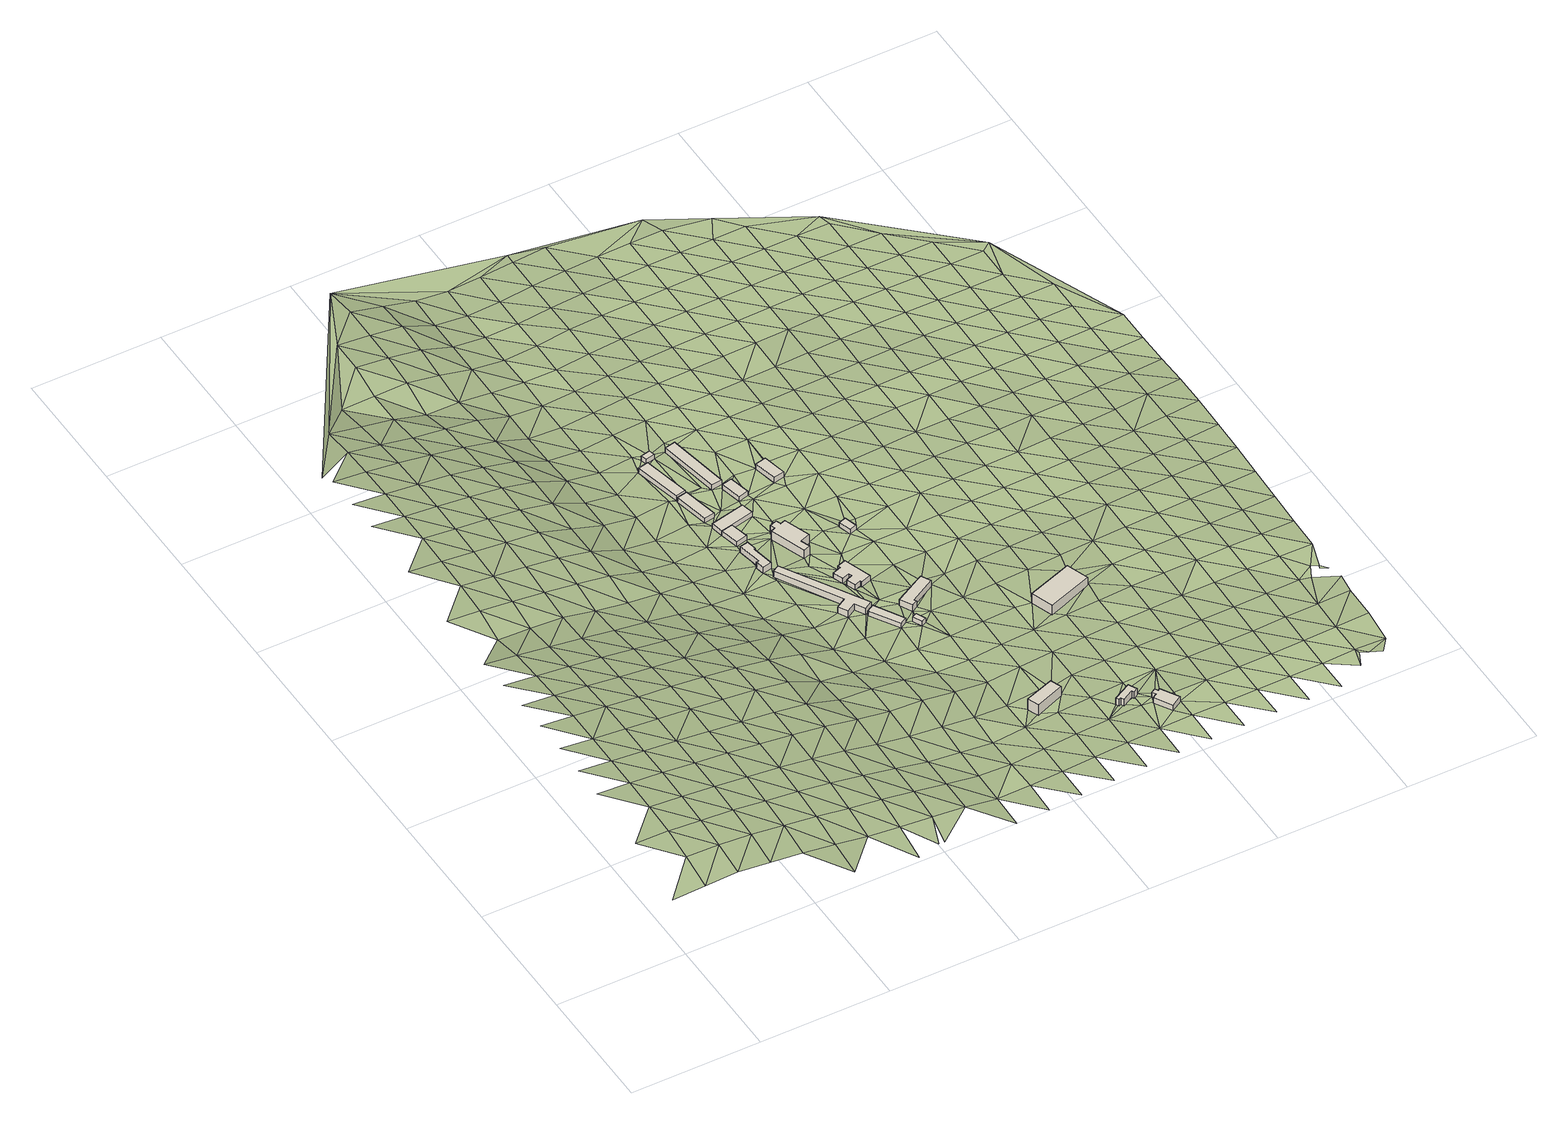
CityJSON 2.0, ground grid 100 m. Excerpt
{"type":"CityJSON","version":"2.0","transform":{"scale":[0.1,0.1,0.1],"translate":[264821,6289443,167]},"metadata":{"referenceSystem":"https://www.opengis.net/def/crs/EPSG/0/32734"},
"CityObjects":{
"building1":{"type":"Building","attributes":{"building":"yes","building:levels":"1","building_height":4.1,"roof_height":182.83,"ground_height":178.73,"plus_code":"4FRWFFVC+H7F"},"geometry":[{"type":"Solid","lod":"1","boundaries":[[[[0,1,2,3]],[[1,4,5,2]],[[4,6,7,5]],[[6,8,9,7]],[[8,10,11,9]],[[10,12,13,11]],[[12,14,15,13]],[[14,0,3,15]],[[3,2,5,7,9,11,13,15]],[[14,12,10,8,6,4,1,0]]]]}]},
"building2":{"type":"Building","attributes":{"building":"yes","building:levels":"1","building_height":4.1,"roof_height":183.53,"ground_height":179.43,"plus_code":"4FRWFFVC+M77"},"geometry":[{"type":"Solid","lod":"1","boundaries":[[[[16,17,18,19]],[[17,20,21,18]],[[20,22,23,21]],[[22,16,19,23]],[[19,18,21,23]],[[22,20,17,16]]]]}]},
"building3":{"type":"Building","attributes":{"building":"yes","building:levels":"1","building_height":4.1,"roof_height":183.9,"ground_height":179.8,"plus_code":"4FRWFFVC+Q6W"},"geometry":[{"type":"Solid","lod":"1","boundaries":[[[[24,25,26,27]],[[25,28,29,26]],[[28,30,31,29]],[[30,24,27,31]],[[27,26,29,31]],[[30,28,25,24]]]]}]},
"building4":{"type":"Building","attributes":{"address":"Mamre Moravian Mission House Mamre 7347 Cape Town","building":"yes","building:levels":"1","building_height":4.1,"roof_height":181.41,"ground_height":177.31,"plus_code":"4FRWFFVC+C96"},"geometry":[{"type":"Solid","lod":"1","boundaries":[[[[32,33,34,35]],[[33,36,37,34]],[[36,38,39,37]],[[38,40,41,39]],[[40,42,43,41]],[[42,44,45,43]],[[44,46,47,45]],[[46,32,35,47]],[[35,34,37,39,41,43,45,47]],[[46,44,42,40,38,36,33,32]]]]}]},
"building5":{"type":"Building","attributes":{"building":"yes","building:levels":"1","building_height":4.1,"roof_height":184.51,"ground_height":180.41,"plus_code":"4FRWFFVC+W66"},"geometry":[{"type":"Solid","lod":"1","boundaries":[[[[48,49,50,51]],[[49,52,53,50]],[[52,54,55,53]],[[54,48,51,55]],[[51,50,53,55]],[[54,52,49,48]]]]}]},
"building6":{"type":"Building","attributes":{"building":"yes","building:levels":"1","building_height":4.1,"roof_height":183.53,"ground_height":179.43,"plus_code":"4FRWFFVC+P79"},"geometry":[{"type":"Solid","lod":"1","boundaries":[[[[16,22,23,19]],[[22,56,57,23]],[[56,58,59,57]],[[58,60,61,59]],[[60,16,19,61]],[[19,23,57,59,61]],[[60,58,56,22,16]]]]}]},
"building7":{"type":"Building","attributes":{"address":"Mamre 7347 Cape Town","building":"yes","building:levels":"1","building_height":4.1,"roof_height":179.26,"ground_height":175.16,"plus_code":"4FRWFFVC+6FM"},"geometry":[{"type":"Solid","lod":"1","boundaries":[[[[62,63,64,65]],[[63,66,67,64]],[[66,68,69,67]],[[68,62,65,69]],[[65,64,67,69]],[[68,66,63,62]]]]}]},
"building8":{"type":"Building","attributes":{"building":"yes","building:levels":"1","building_height":4.1,"roof_height":184.81,"ground_height":180.71,"plus_code":"4FRWFFWC+263"},"geometry":[{"type":"Solid","lod":"1","boundaries":[[[[70,71,72,73]],[[71,74,75,72]],[[74,76,77,75]],[[76,70,73,77]],[[73,72,75,77]],[[76,74,71,70]]]]}]},
"building9":{"type":"Building","attributes":{"address":"Moravian Church South Africa Kerk Street Mamre 7347 Cape Town","building":"church","building:levels":"2","amenity":"place_of_worship","building_height":6.9,"roof_height":185.94,"ground_height":179.04,"plus_code":"4FRWFFVC+H9Q"},"geometry":[{"type":"Solid","lod":"1","boundaries":[[[[78,79,80,81]],[[79,82,83,80]],[[82,84,85,83]],[[84,86,87,85]],[[86,88,89,87]],[[88,90,91,89]],[[90,92,93,91]],[[92,94,95,93]],[[94,96,97,95]],[[96,78,81,97]],[[81,80,83,85,87,89,91,93,95,97]],[[96,94,92,90,88,86,84,82,79,78]]]]}]},
"building10":{"type":"Building","attributes":{"address":"De Kleine Post Kerk Street Mamre 7347 Cape Town","building":"house","building:levels":"1","residential":"clergy_house","building_height":4.1,"roof_height":181.92,"ground_height":177.82,"plus_code":"4FRWFFVC+CF7"},"geometry":[{"type":"Solid","lod":"1","boundaries":[[[[98,99,100,101]],[[99,102,103,100]],[[102,104,105,103]],[[104,106,107,105]],[[106,108,109,107]],[[108,110,111,109]],[[110,112,113,111]],[[112,114,115,113]],[[114,116,117,115]],[[116,118,119,117]],[[118,120,121,119]],[[120,98,101,121]],[[101,100,103,105,107,109,111,113,115,117,119,121]],[[120,118,116,114,112,110,108,106,104,102,99,98]]]]}]},
"building11":{"type":"Building","attributes":{"address":"Mamre 7347 Cape Town","building":"yes","building:levels":"1","building_height":4.1,"roof_height":179.22,"ground_height":175.12,"plus_code":"4FRWFFVC+5GQ"},"geometry":[{"type":"Solid","lod":"1","boundaries":[[[[122,123,124,125]],[[123,126,127,124]],[[126,128,129,127]],[[128,122,125,129]],[[125,124,127,129]],[[128,126,123,122]]]]}]},
"building12":{"type":"Building","attributes":{"building":"yes","building:levels":"1","building_height":4.1,"roof_height":185.33,"ground_height":181.23,"plus_code":"4FRWFFVC+W87"},"geometry":[{"type":"Solid","lod":"1","boundaries":[[[[130,131,132,133]],[[131,134,135,132]],[[134,136,137,135]],[[136,130,133,137]],[[133,132,135,137]],[[136,134,131,130]]]]}]},
"building13":{"type":"Building","attributes":{"address":"Water Mill","building":"yes","building:levels":"2","building_height":6.9,"roof_height":179.93,"ground_height":173.03,"plus_code":"4FRWFFRC+RM4"},"geometry":[{"type":"Solid","lod":"1","boundaries":[[[[138,139,140,141]],[[139,142,143,140]],[[142,144,145,143]],[[144,138,141,145]],[[141,140,143,145]],[[144,142,139,138]]]]}]},
"building14":{"type":"Building","attributes":{"building":"yes","building:levels":"1","building_height":4.1,"roof_height":184.32,"ground_height":180.22,"plus_code":"4FRWFFVC+Q9V"},"geometry":[{"type":"Solid","lod":"1","boundaries":[[[[146,147,148,149]],[[147,150,151,148]],[[150,152,153,151]],[[152,146,149,153]],[[149,148,151,153]],[[152,150,147,146]]]]}]},
"building15":{"type":"Building","attributes":{"address":"Ou Winkel Kerk Street Mamre 7347 Cape Town","building":"civic","building:levels":"1","building_height":4.1,"roof_height":180.55,"ground_height":176.45,"plus_code":"4FRWFFVC+7HH"},"geometry":[{"type":"Solid","lod":"1","boundaries":[[[[154,155,156,157]],[[155,158,159,156]],[[158,160,161,159]],[[160,162,163,161]],[[162,164,165,163]],[[164,154,157,165]],[[157,156,159,161,163,165]],[[164,162,160,158,155,154]]]]}]},
"building16":{"type":"Building","attributes":{"address":"Ou Bakkery Kerk Street 7347 Mamre, Cape Town","building":"yes","building:levels":"1","building_height":4.1,"roof_height":182.32,"ground_height":178.22,"plus_code":"4FRWFFVC+HH3"},"geometry":[{"type":"Solid","lod":"1","boundaries":[[[[166,167,168,169]],[[167,170,171,168]],[[170,172,173,171]],[[172,166,169,173]],[[169,168,171,173]],[[172,170,167,166]]]]}]},
"building17":{"type":"Building","attributes":{"address":"Old School","building":"yes","building:levels":"1","building_height":4.1,"roof_height":184.9,"ground_height":180.8,"plus_code":"4FRWFFVC+RF9"},"geometry":[{"type":"Solid","lod":"1","boundaries":[[[[174,175,176,177]],[[175,178,179,176]],[[178,180,181,179]],[[180,174,177,181]],[[177,176,179,181]],[[180,178,175,174]]]]}]},
"building18":{"type":"Building","attributes":{"address":"Mamre 7347 Cape Town","building":"house","building:levels":"1","building_height":4.1,"roof_height":179.88,"ground_height":175.78,"plus_code":"4FRWFFRC+PV5"},"geometry":[{"type":"Solid","lod":"1","boundaries":[[[[182,183,184,185]],[[183,186,187,184]],[[186,188,189,187]],[[188,190,191,189]],[[190,192,193,191]],[[192,194,195,193]],[[194,196,197,195]],[[196,182,185,197]],[[185,184,187,189,191,193,195,197]],[[196,194,192,190,188,186,183,182]]]]}]},
"building19":{"type":"Building","attributes":{"address":"Frans Street Mamre 7347 Cape Town","building":"house","building:levels":"1","building_height":4.1,"roof_height":179.44,"ground_height":175.34,"plus_code":"4FRWFFRC+JXP"},"geometry":[{"type":"Solid","lod":"1","boundaries":[[[[198,199,200,201]],[[199,202,203,200]],[[202,204,205,203]],[[204,206,207,205]],[[206,208,209,207]],[[208,210,211,209]],[[210,212,213,211]],[[212,198,201,213]],[[201,200,203,205,207,209,211,213]],[[212,210,208,206,204,202,199,198]]]]}]},
"building20":{"type":"Building","attributes":{"address":"Loben Saal Mamre 7347 Cape Town","building":"yes","building:levels":"2","amenity":"community_centre","building_height":6.9,"roof_height":184.41,"ground_height":177.51,"plus_code":"4FRWFFVC+3WX"},"geometry":[{"type":"Solid","lod":"1","boundaries":[[[[214,215,216,217]],[[215,218,219,216]],[[218,220,221,219]],[[220,214,217,221]],[[217,216,219,221]],[[220,218,215,214]]]]}]},
"terrain1":{"type":"TINRelief","geometry":[{"type":"CompositeSurface","lod":"1","boundaries":[[[222,223,224]],[[222,225,226]],[[226,225,227]],[[222,224,228]],[[225,222,228]],[[229,227,230]],[[228,224,231]],[[225,232,227]],[[233,234,230]],[[232,225,228]],[[230,227,235]],[[233,236,237]],[[235,227,232]],[[228,231,238]],[[230,239,233]],[[236,240,241]],[[232,228,238]],[[239,230,235]],[[238,231,242]],[[236,233,243]],[[240,244,245]],[[232,246,235]],[[239,243,233]],[[232,238,246]],[[244,247,248]],[[239,235,249]],[[250,240,236]],[[243,251,236]],[[246,249,235]],[[238,242,252]],[[244,240,250]],[[236,251,250]],[[247,253,254]],[[255,243,239]],[[246,238,252]],[[249,255,239]],[[252,242,256]],[[257,254,253]],[[247,244,258]],[[259,251,243]],[[244,250,258]],[[249,246,260]],[[255,259,243]],[[253,247,261]],[[252,260,246]],[[262,257,263]],[[251,264,250]],[[258,261,247]],[[255,249,265]],[[251,259,264]],[[262,263,266]],[[256,267,252]],[[249,260,265]],[[258,250,268]],[[257,253,269]],[[267,256,270]],[[261,271,253]],[[259,255,272]],[[264,268,250]],[[273,260,252]],[[269,263,257]],[[265,272,255]],[[266,274,275]],[[269,253,271]],[[276,261,258]],[[273,252,267]],[[268,276,258]],[[277,275,274]],[[265,260,278]],[[264,259,279]],[[263,280,266]],[[272,281,259]],[[282,271,261]],[[278,260,273]],[[263,269,280]],[[268,264,279]],[[267,270,283]],[[279,259,281]],[[276,282,261]],[[284,272,265]],[[274,266,285]],[[277,286,287]],[[273,267,283]],[[284,265,278]],[[266,280,285]],[[276,268,288]],[[269,271,289]],[[282,290,271]],[[291,281,272]],[[277,274,292]],[[293,286,294]],[[279,288,268]],[[273,295,278]],[[269,289,280]],[[291,272,284]],[[285,292,274]],[[289,271,290]],[[282,276,296]],[[283,295,273]],[[279,281,297]],[[298,286,277]],[[276,288,296]],[[299,294,300]],[[284,278,301]],[[280,302,285]],[[297,281,291]],[[292,298,277]],[[290,282,303]],[[295,301,278]],[[302,280,289]],[[300,304,299]],[[305,288,279]],[[294,286,306]],[[296,303,282]],[[307,308,304]],[[305,279,297]],[[298,306,286]],[[284,309,291]],[[310,295,283]],[[292,285,311]],[[301,312,284]],[[302,313,285]],[[300,294,314]],[[296,288,315]],[[289,290,316]],[[317,310,283]],[[303,318,290]],[[297,291,309]],[[298,292,311]],[[284,312,309]],[[306,314,294]],[[285,313,311]],[[315,288,305]],[[301,295,319]],[[289,316,302]],[[316,290,318]],[[320,303,296]],[[321,304,300]],[[295,310,319]],[[298,322,306]],[[320,296,315]],[[314,321,300]],[[312,301,323]],[[305,297,324]],[[313,302,325]],[[309,326,297]],[[311,322,298]],[[327,318,303]],[[328,307,304]],[[319,323,301]],[[325,302,316]],[[315,305,324]],[[314,306,329]],[[297,326,324]],[[327,303,320]],[[321,328,304]],[[313,330,311]],[[322,329,306]],[[312,331,309]],[[310,332,319]],[[316,318,333]],[[323,334,312]],[[330,313,325]],[[335,332,310]],[[315,336,320]],[[328,337,307]],[[333,318,327]],[[326,309,331]],[[314,338,321]],[[339,322,311]],[[312,334,331]],[[329,340,314]],[[336,315,324]],[[323,319,341]],[[342,325,316]],[[337,343,307]],[[339,311,330]],[[328,321,338]],[[319,332,341]],[[314,340,338]],[[342,316,333]],[[308,307,344]],[[326,345,324]],[[320,346,327]],[[329,322,347]],[[320,336,348]],[[334,323,349]],[[330,325,350]],[[345,326,331]],[[322,339,347]],[[333,327,346]],[[323,341,349]],[[320,348,346]],[[350,325,342]],[[336,324,351]],[[352,332,353]],[[329,354,340]],[[337,328,355]],[[338,356,328]],[[357,339,330]],[[351,324,345]],[[354,329,347]],[[358,307,343]],[[334,359,331]],[[332,352,341]],[[343,337,355]],[[334,349,360]],[[357,330,350]],[[328,356,355]],[[340,361,338]],[[336,362,348]],[[342,333,363]],[[346,364,333]],[[345,331,359]],[[347,339,365]],[[334,360,359]],[[340,354,361]],[[336,351,362]],[[349,341,366]],[[350,342,363]],[[365,339,357]],[[333,364,363]],[[348,367,346]],[[356,338,368]],[[341,352,366]],[[355,369,343]],[[370,354,347]],[[348,362,367]],[[368,338,361]],[[360,349,371]],[[351,345,372]],[[350,373,357]],[[359,374,345]],[[370,347,365]],[[369,375,343]],[[364,346,376]],[[356,377,355]],[[366,371,349]],[[373,350,363]],[[372,362,351]],[[361,354,378]],[[345,374,372]],[[376,346,367]],[[377,356,368]],[[343,375,358]],[[378,354,370]],[[344,307,358]],[[360,379,359]],[[366,352,380]],[[369,355,381]],[[357,382,365]],[[364,383,363]],[[371,384,360]],[[357,373,385]],[[386,368,361]],[[387,380,352]],[[381,355,377]],[[383,364,376]],[[374,359,379]],[[367,362,388]],[[370,365,382]],[[360,384,379]],[[386,361,378]],[[357,385,382]],[[362,372,389]],[[390,371,366]],[[373,363,391]],[[375,369,392]],[[376,367,388]],[[377,368,393]],[[380,390,366]],[[388,362,389]],[[363,383,391]],[[392,369,381]],[[374,394,372]],[[393,368,386]],[[395,384,371]],[[396,385,373]],[[378,370,397]],[[375,398,358]],[[394,374,379]],[[382,399,370]],[[376,400,383]],[[401,381,377]],[[390,395,371]],[[391,396,373]],[[398,375,392]],[[389,372,402]],[[386,378,397]],[[388,400,376]],[[370,399,397]],[[401,377,393]],[[394,402,372]],[[379,384,403]],[[385,404,382]],[[405,392,381]],[[391,383,406]],[[395,407,384]],[[396,408,385]],[[398,409,358]],[[390,380,410]],[[386,411,393]],[[389,412,388]],[[413,414,380]],[[405,381,401]],[[400,406,383]],[[394,379,403]],[[399,382,404]],[[384,407,403]],[[411,386,397]],[[385,408,404]],[[412,389,402]],[[409,415,358]],[[395,390,410]],[[416,396,391]],[[398,392,417]],[[380,414,410]],[[344,358,415]],[[400,388,418]],[[406,416,391]],[[417,392,405]],[[402,394,419]],[[401,393,420]],[[399,421,397]],[[388,412,418]],[[393,411,422]],[[395,423,407]],[[424,408,396]],[[425,409,398]],[[419,394,403]],[[421,399,404]],[[426,406,400]],[[405,401,420]],[[423,395,410]],[[416,424,396]],[[393,422,420]],[[425,398,417]],[[427,412,402]],[[411,397,428]],[[426,400,418]],[[429,415,409]],[[427,402,419]],[[428,397,421]],[[407,430,403]],[[414,431,410]],[[416,406,432]],[[408,433,404]],[[407,423,434]],[[424,435,408]],[[429,409,425]],[[411,436,422]],[[417,405,437]],[[431,414,438]],[[420,439,405]],[[426,440,406]],[[344,415,441]],[[418,412,40]],[[430,419,403]],[[421,404,433]],[[406,8,432]],[[8,406,440]],[[407,434,430]],[[411,428,436]],[[408,435,433]],[[442,412,427]],[[416,443,424]],[[423,410,444]],[[425,417,437]],[[405,439,437]],[[441,415,429]],[[418,38,426]],[[443,416,432]],[[40,412,442]],[[444,410,431]],[[435,424,445]],[[446,427,419]],[[421,447,428]],[[420,422,448]],[[436,449,422]],[[443,17,424]],[[40,38,418]],[[16,424,17]],[[440,450,8]],[[434,423,451]],[[424,16,445]],[[425,452,429]],[[446,419,430]],[[433,447,421]],[[432,453,443]],[[426,36,440]],[[450,10,8]],[[439,420,448]],[[28,435,445]],[[435,454,433]],[[451,423,444]],[[422,449,448]],[[437,452,425]],[[454,435,28]],[[38,36,426]],[[455,436,428]],[[450,456,10]],[[450,440,36]],[[17,443,457]],[[458,344,441]],[[442,427,66]],[[454,52,433]],[[459,10,460]],[[441,429,461]],[[52,447,433]],[[427,446,462]],[[428,447,455]],[[445,463,28]],[[44,40,442]],[[20,17,457]],[[430,434,464]],[[444,431,465]],[[439,466,437]],[[434,451,467]],[[452,461,429]],[[52,454,468]],[[449,436,469]],[[66,427,462]],[[470,44,442]],[[471,10,456]],[[472,465,431]],[[466,439,448]],[[40,44,42]],[[471,460,10]],[[463,445,473]],[[22,20,474]],[[468,475,52]],[[457,460,471]],[[446,430,464]],[[470,442,66]],[[434,467,464]],[[436,455,469]],[[457,471,20]],[[455,447,70]],[[476,451,444]],[[447,477,71]],[[463,473,468]],[[478,452,437]],[[447,71,70]],[[461,458,441]],[[474,20,479]],[[84,456,480]],[[448,449,481]],[[104,480,456]],[[44,470,482]],[[106,456,482]],[[473,445,483]],[[471,456,84]],[[484,22,474]],[[465,476,444]],[[466,478,437]],[[475,468,485]],[[451,139,467]],[[456,106,104]],[[477,475,74]],[[462,446,486]],[[487,344,458]],[[482,470,488]],[[76,455,70]],[[477,74,71]],[[20,471,479]],[[469,481,449]],[[489,468,473]],[[139,451,490]],[[455,76,469]],[[461,452,491]],[[485,74,475]],[[486,446,464]],[[484,474,479]],[[468,489,485]],[[123,66,462]],[[490,451,492]],[[466,448,493]],[[494,106,482]],[[482,488,495]],[[476,492,451]],[[452,478,491]],[[84,480,86]],[[479,471,496]],[[497,106,494]],[[104,498,480]],[[482,495,494]],[[481,493,448]],[[123,68,66]],[[499,106,497]],[[480,498,86]],[[473,500,489]],[[473,483,147]],[[467,139,501]],[[502,76,74]],[[74,485,502]],[[68,503,488]],[[458,461,504]],[[500,473,147]],[[494,495,505]],[[506,499,497]],[[507,462,486]],[[462,507,123]],[[498,104,508]],[[494,505,509]],[[488,503,495]],[[502,485,489]],[[510,484,479]],[[123,511,68]],[[467,512,464]],[[513,476,465]],[[514,478,466]],[[515,510,479]],[[469,76,516]],[[491,504,461]],[[517,86,518]],[[511,158,68]],[[76,502,519]],[[516,481,469]],[[520,505,495]],[[500,136,489]],[[521,522,515]],[[484,523,483]],[[524,513,465]],[[493,514,466]],[[503,68,158]],[[510,515,522]],[[158,511,128]],[[86,498,525]],[[523,147,483]],[[510,523,484]],[[486,464,512]],[[507,126,123]],[[467,501,512]],[[526,490,492]],[[519,516,76]],[[525,518,86]],[[527,492,476]],[[498,528,525]],[[491,478,529]],[[139,530,501]],[[136,500,531]],[[519,502,532]],[[504,487,458]],[[523,150,147]],[[126,533,128]],[[503,534,495]],[[128,533,158]],[[481,535,493]],[[126,507,533]],[[520,495,534]],[[513,527,476]],[[514,529,478]],[[522,518,536]],[[486,537,507]],[[533,160,158]],[[538,136,531]],[[510,522,539]],[[487,540,344]],[[516,535,481]],[[536,518,525]],[[531,150,538]],[[539,523,510]],[[541,504,491]],[[532,136,542]],[[512,537,486]],[[520,543,528]],[[501,530,512]],[[526,492,544]],[[514,493,545]],[[542,136,538]],[[527,544,492]],[[532,546,519]],[[529,541,491]],[[150,523,175]],[[539,522,536]],[[547,533,507]],[[516,519,546]],[[162,160,548]],[[549,525,528]],[[535,545,493]],[[550,534,503]],[[543,520,534]],[[160,533,548]],[[538,150,551]],[[552,487,504]],[[167,536,525]],[[507,537,547]],[[542,546,532]],[[553,530,526]],[[554,527,513]],[[555,529,514]],[[556,523,539]],[[541,552,504]],[[543,549,528]],[[175,551,150]],[[538,551,542]],[[512,530,557]],[[175,523,556]],[[516,558,535]],[[553,526,544]],[[536,559,539]],[[554,513,560]],[[545,555,514]],[[544,527,183]],[[167,525,549]],[[536,167,559]],[[543,534,550]],[[537,512,557]],[[558,516,546]],[[547,561,533]],[[533,561,548]],[[527,562,183]],[[563,562,527]],[[541,529,564]],[[557,530,553]],[[552,565,487]],[[172,539,559]],[[545,535,566]],[[567,527,554]],[[563,527,567]],[[555,564,529]],[[170,167,549]],[[568,547,537]],[[546,542,569]],[[175,556,178]],[[569,542,551]],[[562,563,570]],[[566,535,558]],[[550,548,571]],[[572,544,183]],[[572,553,544]],[[573,552,541]],[[574,543,550]],[[568,537,557]],[[539,172,575]],[[172,170,576]],[[571,548,561]],[[556,539,577]],[[549,543,574]],[[555,545,578]],[[564,573,541]],[[579,580,178]],[[569,551,580]],[[561,547,581]],[[558,546,582]],[[583,563,567]],[[565,540,487]],[[578,545,566]],[[584,563,583]],[[550,571,574]],[[569,580,579]],[[576,575,172]],[[567,554,585]],[[577,178,556]],[[586,557,553]],[[183,587,572]],[[588,565,552]],[[549,589,170]],[[581,547,568]],[[539,575,577]],[[569,582,546]],[[564,555,590]],[[586,553,572]],[[210,585,554]],[[573,588,552]],[[567,591,583]],[[592,579,178]],[[558,593,566]],[[576,170,594]],[[591,567,585]],[[595,596,554]],[[590,555,578]],[[549,574,589]],[[591,597,583]],[[596,210,554]],[[598,568,557]],[[571,561,599]],[[569,579,592]],[[582,593,558]],[[581,600,561]],[[585,601,591]],[[575,576,594]],[[573,564,602]],[[178,577,592]],[[597,591,603]],[[598,557,586]],[[170,589,594]],[[588,604,565]],[[578,566,605]],[[568,214,581]],[[561,600,599]],[[602,564,590]],[[606,587,597]],[[606,572,587]],[[604,540,565]],[[574,571,607]],[[608,582,569]],[[609,610,603]],[[593,605,566]],[[210,596,611]],[[568,612,214]],[[606,586,572]],[[606,597,603]],[[575,613,577]],[[614,588,573]],[[581,214,600]],[[615,568,598]],[[592,608,569]],[[615,612,568]],[[607,589,574]],[[578,616,590]],[[610,611,617]],[[613,575,594]],[[607,571,599]],[[606,603,610]],[[614,573,602]],[[593,582,618]],[[605,616,578]],[[617,606,610]],[[586,619,598]],[[620,592,577]],[[604,588,621]],[[608,618,582]],[[622,611,596]],[[602,590,623]],[[606,619,586]],[[613,620,577]],[[621,588,614]],[[624,600,214]],[[625,605,593]],[[599,600,624]],[[594,589,626]],[[622,596,627]],[[616,623,590]],[[589,607,628]],[[604,629,540]],[[611,630,617]],[[615,598,631]],[[608,592,632]],[[618,625,593]],[[630,606,617]],[[594,626,613]],[[602,633,614]],[[631,598,619]],[[592,620,632]],[[628,626,589]],[[629,604,621]],[[630,611,622]],[[607,599,634]],[[616,605,635]],[[615,636,612]],[[623,633,602]],[[618,608,637]],[[634,599,624]],[[625,635,605]],[[619,606,638]],[[620,613,639]],[[624,214,640]],[[621,614,641]],[[615,631,642]],[[637,608,632]],[[643,628,607]],[[644,623,616]],[[630,638,606]],[[639,613,626]],[[633,641,614]],[[625,618,645]],[[615,642,636]],[[643,607,634]],[[635,644,616]],[[646,631,619]],[[620,647,632]],[[629,621,648]],[[645,618,637]],[[622,649,630]],[[633,623,650]],[[628,651,626]],[[638,646,619]],[[647,620,639]],[[641,648,621]],[[652,634,624]],[[653,649,622]],[[644,650,623]],[[651,628,643]],[[654,642,631]],[[635,625,655]],[[637,632,656]],[[652,624,640]],[[645,657,625]],[[630,658,638]],[[639,626,659]],[[660,641,633]],[[646,654,631]],[[656,632,647]],[[629,661,540]],[[662,640,636]],[[643,634,663]],[[644,635,655]],[[658,630,649]],[[625,657,655]],[[659,626,651]],[[650,660,633]],[[642,664,636]],[[637,665,645]],[[652,663,634]],[[646,638,666]],[[639,667,647]],[[668,648,641]],[[654,664,642]],[[665,637,656]],[[662,669,640]],[[662,636,669]],[[670,651,643]],[[644,671,650]],[[638,658,666]],[[667,639,659]],[[660,668,641]],[[657,645,672]],[[663,670,643]],[[655,671,644]],[[629,648,661]],[[640,673,652]],[[646,674,654]],[[656,647,675]],[[636,664,669]],[[665,672,645]],[[658,649,676]],[[660,650,677]],[[659,651,678]],[[666,674,646]],[[675,647,667]],[[668,679,648]],[[673,663,652]],[[669,673,640]],[[676,649,680]],[[677,650,671]],[[670,678,651]],[[664,654,681]],[[655,657,682]],[[656,683,665]],[[672,684,657]],[[658,685,666]],[[686,667,659]],[[668,660,687]],[[674,681,654]],[[683,656,675]],[[670,663,688]],[[671,655,682]],[[685,658,676]],[[657,684,682]],[[678,686,659]],[[679,661,648]],[[677,687,660]],[[664,689,669]],[[672,665,690]],[[673,688,663]],[[666,691,674]],[[692,675,667]],[[668,693,679]],[[664,681,689]],[[690,665,683]],[[694,678,670]],[[695,677,671]],[[691,666,685]],[[686,692,667]],[[687,693,668]],[[669,696,673]],[[697,684,672]],[[688,694,670]],[[671,682,695]],[[681,674,698]],[[696,669,689]],[[697,672,690]],[[685,676,699]],[[683,675,700]],[[687,677,701]],[[686,678,702]],[[691,698,674]],[[692,703,675]],[[693,704,679]],[[705,682,684]],[[679,704,661]],[[699,676,706]],[[695,701,677]],[[694,702,678]],[[688,673,707]],[[690,683,700]],[[705,684,697]],[[675,703,700]],[[696,708,673]],[[689,681,709]],[[685,710,691]],[[711,692,686]],[[693,687,712]],[[698,713,681]],[[694,688,707]],[[714,695,682]],[[710,685,699]],[[673,708,707]],[[702,711,686]],[[687,701,712]],[[689,709,696]],[[690,715,697]],[[709,681,713]],[[714,682,705]],[[698,691,716]],[[717,703,692]],[[704,693,718]],[[700,715,690]],[[694,719,702]],[[720,701,695]],[[716,691,710]],[[711,717,692]],[[712,718,693]],[[708,696,721]],[[705,697,722]],[[707,719,694]],[[720,695,714]],[[704,723,661]],[[713,698,724]],[[703,725,700]],[[721,696,709]],[[715,722,697]],[[710,699,726]],[[727,712,701]],[[711,702,728]],[[724,698,716]],[[717,725,703]],[[705,729,714]],[[708,730,707]],[[699,731,726]],[[727,701,720]],[[718,723,704]],[[719,728,702]],[[713,732,709]],[[733,715,700]],[[722,729,705]],[[730,708,721]],[[710,734,716]],[[712,735,718]],[[713,724,732]],[[725,733,700]],[[717,711,736]],[[737,719,707]],[[720,714,738]],[[734,710,726]],[[728,739,711]],[[735,712,727]],[[731,740,726]],[[721,709,741]],[[742,722,715]],[[737,707,730]],[[729,738,714]],[[724,716,743]],[[725,717,736]],[[741,709,732]],[[711,739,736]],[[733,742,715]],[[740,744,726]],[[728,719,745]],[[720,746,727]],[[718,747,723]],[[734,743,716]],[[747,718,735]],[[721,748,730]],[[729,722,749]],[[719,737,745]],[[738,746,720]],[[732,724,750]],[[725,751,733]],[[748,721,741]],[[742,749,722]],[[726,744,752]],[[752,734,726]],[[735,727,753]],[[728,754,739]],[[743,750,724]],[[751,725,736]],[[752,744,755]],[[756,738,729]],[[737,730,757]],[[746,753,727]],[[754,728,745]],[[732,758,741]],[[742,733,759]],[[749,756,729]],[[757,730,748]],[[736,739,760]],[[747,735,761]],[[750,758,732]],[[759,733,751]],[[743,734,762]],[[763,734,752]],[[737,764,745]],[[765,746,738]],[[754,760,739]],[[753,761,735]],[[750,743,766]],[[748,741,767]],[[742,768,749]],[[737,757,764]],[[756,765,738]],[[769,751,736]],[[747,770,723]],[[758,767,741]],[[762,734,763]],[[768,742,759]],[[754,745,771]],[[772,753,746]],[[760,769,736]],[[750,773,758]],[[766,773,750]],[[766,743,774]],[[748,775,757]],[[756,749,776]],[[764,771,745]],[[765,772,746]],[[759,751,777]],[[743,762,774]],[[767,775,748]],[[776,749,768]],[[761,770,747]],[[753,778,761]],[[779,760,754]],[[769,777,751]],[[756,780,765]],[[757,781,764]],[[772,778,753]],[[779,754,771]],[[767,758,782]],[[783,768,759]],[[773,782,758]],[[780,756,776]],[[775,781,757]],[[784,785,786]],[[769,760,787]],[[777,783,759]],[[773,786,782]],[[771,764,788]],[[772,765,789]],[[787,760,779]],[[778,790,761]],[[767,791,775]],[[792,776,768]],[[781,788,764]],[[765,780,789]],[[761,790,770]],[[793,777,769]],[[791,767,782]],[[783,792,768]],[[779,771,794]],[[778,772,795]],[[769,787,793]],[[781,775,796]],[[780,776,797]],[[788,794,771]],[[789,795,772]],[[777,798,783]],[[796,775,791]],[[792,797,776]],[[799,790,778]],[[793,798,777]],[[789,780,800]],[[781,801,788]],[[787,779,802]],[[790,799,770]],[[799,778,795]],[[794,803,779]],[[792,783,804]],[[797,800,780]],[[796,801,781]],[[793,787,802]],[[798,804,783]],[[802,779,803]],[[794,788,805]],[[806,795,789]],[[807,797,792]],[[805,788,801]],[[800,806,789]],[[808,798,793]],[[804,807,792]],[[803,794,809]],[[810,799,795]],[[808,793,802]],[[800,797,811]],[[794,805,809]],[[806,810,795]],[[798,812,804]],[[770,799,813]],[[807,811,797]],[[803,814,802]],[[808,812,798]],[[815,806,800]],[[814,803,809]],[[807,804,816]],[[811,815,800]],[[817,808,802]],[[812,816,804]],[[810,813,799]],[[818,810,806]],[[817,802,814]],[[811,807,819]],[[815,818,806]],[[820,812,808]],[[816,819,807]],[[808,817,820]],[[815,811,821]],[[818,813,810]],[[816,812,822]],[[819,821,811]],[[815,813,818]],[[820,822,812]],[[821,813,815]],[[823,819,816]],[[822,823,816]],[[823,821,819]],[[823,813,821]]]}]}
},
"vertices":[
[2304,3146,104],[2241,3135,104],[2241,3135,158],[2304,3146,158],[2275,2951,104],[2275,2951,158],[2257,2948,104],[2257,2948,158],[2270,2880,104],[2270,2880,158],[2339,2893,104],[2339,2893,158],[2307,3066,104],[2307,3066,158],[2319,3068,104],[2319,3068,158],
[2206,3321,124],[2238,3179,124],[2238,3179,165],[2206,3321,165],[2327,3199,124],[2327,3199,165],[2295,3340,124],[2295,3340,165],
[2191,3767,128],[2111,3750,128],[2111,3750,169],[2191,3767,169],[2167,3481,128],[2167,3481,169],[2248,3497,128],[2248,3497,169],
[2371,2857,88],[2319,2829,88],[2319,2829,144],[2371,2857,144],[2590,2351,88],[2590,2351,144],[2513,2306,88],[2513,2306,144],[2555,2235,88],[2555,2235,144],[2624,2275,88],[2624,2275,144],[2668,2200,88],[2668,2200,144],[2732,2238,88],[2732,2238,144],
[2109,4143,132],[2027,4125,132],[2027,4125,175],[2109,4143,175],[2108,3763,132],[2108,3763,175],[2189,3781,132],[2189,3781,175],
[2476,3380,124],[2476,3380,165],[2454,3475,124],[2454,3475,165],[2186,3416,124],[2186,3416,165],
[2736,2224,82],[2681,2192,82],[2681,2192,123],[2736,2224,123],[2810,1971,82],[2810,1971,123],[2865,2003,82],[2865,2003,123],
[2102,4218,137],[2113,4171,137],[2113,4171,178],[2102,4218,178],[2186,4187,137],[2186,4187,178],[2175,4234,137],[2175,4234,178],
[2500,3183,113],[2513,3145,113],[2513,3145,189],[2500,3183,189],[2477,3133,113],[2477,3133,189],[2574,2858,113],[2574,2858,189],[2627,2876,113],[2627,2876,189],[2602,2947,113],[2602,2947,189],[2682,2975,113],[2682,2975,189],[2610,3178,113],[2610,3178,189],[2571,3165,113],[2571,3165,189],[2557,3203,113],[2557,3203,189],
[2782,2673,103],[2713,2650,103],[2713,2650,149],[2782,2673,149],[2720,2629,103],[2720,2629,149],[2654,2607,103],[2654,2607,149],[2681,2527,103],[2681,2527,149],[2738,2546,103],[2738,2546,149],[2747,2520,103],[2747,2520,149],[2696,2503,103],[2696,2503,149],[2721,2430,103],[2721,2430,149],[2769,2446,103],[2769,2446,149],[2773,2433,103],[2773,2433,149],[2854,2461,103],[2854,2461,149],
[2910,1993,81],[2942,1920,81],[2942,1920,122],[2910,1993,122],[2980,1936,81],[2980,1936,122],[2948,2010,81],[2948,2010,122],
[2360,4218,139],[2277,4201,139],[2277,4201,183],[2360,4218,183],[2363,3728,139],[2363,3728,183],[2446,3740,139],[2446,3740,183],
[3391,980,31],[3169,903,31],[3169,903,129],[3391,980,129],[3201,813,31],[3201,813,129],[3423,896,31],[3423,896,129],
[2433,3708,132],[2470,3547,132],[2470,3547,173],[2433,3708,173],[2548,3565,132],[2548,3565,173],[2512,3726,132],[2512,3726,173],
[3150,2300,81],[2911,2170,81],[2911,2170,136],[3150,2300,136],[2961,2077,81],[2961,2077,136],[3005,2101,81],[3005,2101,136],[2995,2119,81],[2995,2119,136],[3191,2225,81],[3191,2225,136],
[2935,3013,112],[2962,2916,112],[2962,2916,153],[2935,3013,153],[3018,2931,112],[3018,2931,153],[2991,3028,112],[2991,3028,153],
[2726,3765,131],[2766,3586,131],[2766,3586,179],[2726,3765,179],[2849,3604,131],[2849,3604,179],[2810,3784,131],[2810,3784,179],
[3819,686,69],[3683,614,69],[3683,614,129],[3819,686,129],[3696,589,69],[3696,589,129],[3712,597,69],[3712,597,129],[3724,574,69],[3724,574,129],[3810,620,69],[3810,620,129],[3818,604,69],[3818,604,129],[3853,623,69],[3853,623,129],
[3985,551,77],[3970,542,77],[3970,542,124],[3985,551,124],[3955,567,77],[3955,567,124],[3922,547,77],[3922,547,124],[3940,518,77],[3940,518,124],[3903,497,77],[3903,497,124],[3982,364,77],[3982,364,124],[4066,414,77],[4066,414,124],
[3686,1742,89],[3746,1571,89],[3746,1571,174],[3686,1742,174],[4091,1691,89],[4091,1691,174],[4031,1862,89],[4031,1862,174],
[303,510,337],[52,260,262],[303,260,272],[303,755,374],[52,755,379],[303,1005,395],[554,510,328],[52,1265,421],[303,1265,404],[554,260,281],[554,755,356],[303,1510,409],[52,1510,432],[554,1005,373],[303,1760,410],[52,1760,436],[805,510,309],[554,1265,381],[303,2020,408],[52,2020,434],[805,260,254],[554,1510,384],[303,2270,393],[52,2270,422],[805,755,334],[303,2515,377],[52,2515,406],[805,1005,349],[554,2020,377],[554,1760,383],[1056,510,272],[303,2775,356],[52,2775,388],[805,1265,355],[1056,260,224],[303,3025,294],[554,2270,363],[805,1510,358],[1056,755,301],[554,2515,346],[52,3270,382],[303,3270,363],[805,1760,356],[1056,1005,318],[303,3520,390],[1307,260,184],[805,2020,350],[554,3025,284],[1307,0,142],[554,2775,316],[1056,1265,325],[1307,510,238],[303,3780,404],[52,3780,427],[805,2270,331],[303,4030,411],[1307,755,268],[1056,1760,329],[554,3270,333],[1056,1510,327],[805,2515,312],[1558,260,140],[1307,1005,286],[554,3520,361],[303,4275,419],[52,4275,444],[1056,2020,327],[805,3025,264],[805,2775,276],[1307,1265,292],[554,3780,376],[52,4525,444],[303,4525,421],[1558,510,196],[1056,2270,300],[1307,1510,296],[554,4030,384],[52,4785,438],[303,4785,412],[1558,755,229],[805,3270,297],[1056,2515,270],[303,5030,393],[1307,1760,300],[554,4275,393],[303,5280,364],[6,4858,438],[1558,1265,260],[1809,260,111],[805,3780,346],[1558,1005,246],[805,3520,331],[554,4525,392],[1307,2020,299],[1056,3025,209],[1809,0,41],[1056,2775,231],[1809,510,160],[1307,2270,270],[554,4785,380],[805,4030,357],[1809,755,180],[1558,1760,270],[1056,3270,257],[1558,1510,267],[1307,2515,232],[554,5030,345],[805,4275,361],[1056,3520,293],[1809,1265,218],[2060,260,83],[1307,2775,190],[1809,1005,202],[1997,66,23],[1558,2020,262],[554,5280,311],[805,4785,334],[1056,3780,318],[805,4525,360],[2060,510,113],[1307,3025,165],[554,5540,253],[1031,6515,313],[1809,1510,228],[1558,2515,186],[1056,4030,323],[1558,2270,228],[2060,755,127],[1307,3270,213],[1809,1760,226],[2312,260,59],[2042,63,23],[1056,4275,327],[805,5280,259],[805,5030,293],[1307,3520,239],[805,6035,331],[2060,1265,165],[2060,1005,148],[1056,4525,314],[1809,2020,219],[1558,3025,135],[1558,2775,145],[1307,3780,231],[2312,510,67],[1809,2270,184],[1056,4785,287],[805,5540,262],[1307,4030,263],[2312,755,71],[2060,1760,114],[1558,3270,134],[2060,1510,146],[805,5790,326],[1809,2515,139],[1056,5030,260],[1307,4275,262],[2312,1265,121],[2562,260,16],[1056,5280,185],[1558,3780,149],[1809,2775,115],[2312,1005,104],[1558,3520,133],[1307,4525,250],[2562,0,1],[2060,2270,127],[2060,2020,151],[2562,510,21],[1809,3025,117],[1056,5540,267],[1307,4785,225],[2312,1510,129],[2562,755,40],[1809,3270,100],[1558,4275,157],[1056,5790,297],[1558,4030,154],[2060,2515,80],[1307,5030,218],[2312,1760,79],[2562,1265,105],[1809,3780,105],[1307,5280,182],[2060,2775,96],[2562,1005,74],[1809,3520,98],[1056,6035,304],[2814,510,10],[1558,4525,139],[2312,2020,78],[2814,0,4],[2814,260,18],[1056,6295,310],[2060,3025,105],[1307,5540,218],[2312,2270,74],[2562,1510,95],[1558,5030,140],[1809,4030,109],[1558,4785,130],[2814,755,9],[2060,3270,122],[1307,5790,250],[2312,2515,91],[2562,1760,61],[1809,4275,112],[1307,6035,269],[2814,1265,66],[3065,260,32],[2257,2948,117],[2060,3780,132],[2814,1005,43],[2060,3520,128],[1809,4525,114],[1558,5540,159],[3065,0,24],[1558,5280,150],[2312,2775,104],[1307,6295,241],[2562,2020,65],[2241,3135,117],[3065,510,35],[2186,3416,138],[2814,1510,48],[2027,4125,134],[1809,5030,117],[1809,4785,112],[2319,2829,104],[3065,755,32],[1558,5790,161],[2275,2951,117],[2111,3750,132],[2060,4275,137],[2371,2857,104],[2304,3146,117],[1558,6295,176],[2307,3066,117],[2319,3068,117],[1558,6035,159],[2814,1760,54],[2248,3497,138],[3065,1265,34],[3316,260,48],[1809,5280,133],[3065,1005,31],[2191,3767,140],[2060,4525,138],[2681,2192,88],[2477,3133,120],[3316,0,40],[2312,3520,138],[2312,3270,124],[2189,3781,140],[3316,510,53],[2109,4143,134],[1809,5540,124],[2500,3183,126],[2562,2775,113],[2060,4785,135],[2732,2238,95],[2454,3475,132],[2476,3380,126],[2312,3780,140],[3065,1510,45],[1809,6295,144],[2736,2224,95],[2363,3728,140],[3201,813,54],[1809,5790,132],[3316,755,54],[2060,5030,131],[2721,2430,108],[2814,2270,95],[2513,3145,120],[2696,2503,108],[2713,2650,113],[2738,2546,108],[2433,3708,140],[3316,1005,60],[2277,4201,148],[2911,2170,95],[1809,6035,130],[2773,2433,108],[2747,2520,108],[3065,1760,63],[2720,2629,108],[2769,2446,108],[2562,3270,126],[2910,1993,82],[3316,1265,61],[3567,260,62],[2060,5280,127],[2557,3203,126],[2312,4525,154],[2602,2947,120],[2682,2975,120],[2312,4275,148],[2854,2461,108],[2571,3165,126],[2610,3178,126],[2562,3520,132],[3567,0,51],[2814,2775,113],[3423,896,60],[3567,510,69],[2782,2673,113],[2060,5540,136],[3391,980,60],[2512,3726,139],[2360,4218,148],[3065,2020,81],[3065,2270,94],[2312,4785,156],[2814,3025,118],[3316,1510,67],[2562,3780,139],[2814,3270,124],[2316,6373,176],[2060,5790,139],[2562,4030,146],[3065,2515,104],[3567,755,74],[2312,5030,155],[2562,4275,153],[3316,1760,76],[3191,2225,99],[3065,2775,107],[3150,2300,94],[2726,3765,138],[2060,6035,143],[3567,1005,78],[3818,260,72],[2312,5280,157],[2814,3520,131],[3567,1265,81],[2562,4525,161],[2935,3013,118],[3818,0,60],[3316,2020,87],[3696,589,82],[3724,574,82],[2312,5540,172],[2060,6295,155],[2562,4785,168],[3818,510,82],[3567,1510,84],[2814,4030,147],[3712,597,82],[3316,2270,99],[3818,755,88],[2312,5790,168],[3316,2515,106],[3065,3270,119],[3065,3025,112],[3065,3520,128],[2562,5030,171],[2814,3780,138],[2810,3784,138],[3567,1760,89],[2814,4275,156],[3818,604,82],[3810,620,82],[3903,497,82],[3818,1005,93],[3819,686,88],[2312,6035,169],[3316,2775,109],[2562,5280,177],[3922,547,82],[3065,3780,137],[2814,4525,166],[3316,3025,112],[4069,0,68],[4069,260,77],[3853,623,82],[3818,1265,99],[3567,2270,106],[3567,2020,97],[3940,518,82],[2562,5540,183],[3955,567,83],[2312,6295,176],[2814,4785,175],[4069,755,94],[3567,2515,112],[3065,4030,146],[3970,542,83],[3985,551,83],[4066,414,83],[3746,1571,102],[3316,3270,120],[2562,5790,184],[3818,1510,102],[2814,5030,184],[4069,510,83],[3065,4275,160],[4069,1005,103],[3316,3520,130],[2562,6035,189],[4320,260,77],[2814,5280,188],[3818,2020,110],[3065,4525,171],[3567,3025,118],[4320,0,75],[3567,2775,114],[2562,6295,196],[4320,510,80],[4069,1265,114],[3316,3780,143],[2814,5540,190],[3818,2270,116],[3065,4785,181],[4091,1691,122],[3316,4030,153],[4320,755,92],[3567,3270,125],[4031,1862,122],[2814,5790,195],[4069,1510,121],[3818,2515,123],[3065,5030,188],[3316,4275,166],[4320,1005,108],[3567,3520,144],[2814,6035,200],[4571,260,78],[3065,5280,193],[3818,2775,125],[4069,2020,124],[4571,0,79],[4320,1265,121],[3316,4785,186],[3567,3780,156],[3316,4525,178],[4571,510,83],[3818,3025,125],[3065,5540,197],[3250,6184,217],[4069,1760,122],[4069,2270,128],[4320,1510,133],[3567,4030,164],[4571,755,94],[3818,3270,134],[3065,5790,202],[4320,1760,136],[4069,2515,132],[3316,5030,192],[3567,4275,176],[4320,2020,136],[4571,1005,111],[3818,3520,159],[4822,260,79],[3316,5280,195],[4069,2775,132],[3065,6035,208],[4822,0,79],[4571,1265,126],[3567,4785,195],[3818,3780,170],[3567,4525,189],[4822,510,84],[4069,3025,134],[3316,5540,200],[4320,2270,139],[4571,1510,137],[3818,4030,172],[4822,755,97],[4069,3270,142],[3316,5790,205],[4320,2515,141],[3567,5030,198],[4571,1760,144],[3818,4275,186],[4822,1005,115],[5073,260,83],[4069,3780,170],[3567,5280,199],[4320,2775,140],[4069,3520,160],[3316,6035,211],[3818,4525,201],[5073,0,80],[4571,2270,151],[4571,2020,148],[4822,1510,140],[5073,510,91],[4320,3025,141],[3567,5540,203],[4822,1265,130],[3818,4785,206],[4069,4030,177],[5073,755,106],[4320,3270,149],[3567,5790,208],[4571,2515,151],[3818,5030,205],[4822,1760,150],[4069,4275,194],[3661,5967,213],[5073,1005,123],[4320,3520,163],[5324,260,90],[3818,5280,204],[4571,2775,149],[4069,4525,207],[4822,2020,158],[5282,110,86],[5073,1265,134],[4320,3780,174],[5324,510,98],[3818,5540,205],[4571,3270,157],[4822,2270,164],[4069,4785,211],[4571,3025,149],[5336,223,90],[5073,1510,143],[4320,4030,183],[5324,755,111],[5398,194,90],[4822,2515,164],[4069,5030,209],[3818,5790,208],[5073,1760,155],[4320,4275,196],[5324,1005,127],[4571,3520,168],[5553,242,102],[4069,5280,204],[4822,2775,162],[5476,143,102],[4320,4525,207],[5073,2020,167],[5324,1265,135],[4571,3780,178],[4822,3025,162],[4069,5540,205],[5576,755,117],[5576,510,106],[5073,2270,176],[4320,4785,212],[5409,985,127],[5324,1510,143],[4571,4030,187],[4822,3270,166],[4298,5630,204],[5073,2515,179],[4320,5030,209],[5458,1085,127],[5590,897,127],[5324,1760,160],[4571,4275,197],[4822,3520,174],[4320,5280,204],[5073,2775,180],[4571,4525,204],[5324,2020,176],[5576,1265,131],[4822,3780,182],[5502,1037,127],[5558,1009,127],[5512,1059,127],[5073,3025,179],[5324,2270,187],[4571,4785,211],[4320,5540,204],[5576,1510,142],[4822,4030,189],[5073,3270,180],[5324,2515,195],[4571,5030,210],[5576,1760,165],[4822,4275,196],[5073,3520,181],[4571,5280,205],[4822,4525,201],[5576,2020,183],[5324,3025,201],[5324,2775,203],[5073,3780,187],[5576,2270,203],[4822,4785,208],[5073,4030,192],[5324,3270,193],[5576,2515,216],[4822,5030,210],[5073,4275,197],[5324,3520,192],[5147,4839,208],[5576,2775,226],[5073,4525,202],[5324,3780,193],[5576,3025,220],[5073,4785,208],[5324,4030,197],[5576,3270,206],[5324,4275,201],[5576,3520,202],[5576,3780,201]
]}
